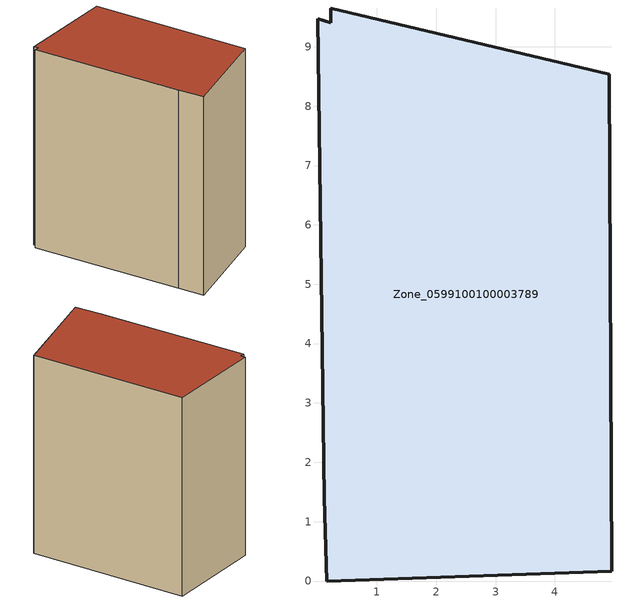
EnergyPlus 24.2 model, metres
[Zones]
Zone_0599100100003789
 floor ground (C_G): 0,9.47 0.22,9.41 0.22,9.65 4.91,8.54 4.96,0.17 0.15,0 0.11,1.4 z0
 wall outside (C_F): 0.11,1.4 0.15,0 4.96,0.17 4.91,8.54 0.22,9.65 0.22,9.41 0,9.47 0.11,1.4 z0:12
 roof outside (C_R): 0.22,9.41 0,9.47 0.11,1.4 0.15,0 4.96,0.17 4.91,8.54 0.22,9.65 z12
[BUILDING]
Pand.0599100100003789: North Axis=0; Terrain=City; Loads Convergence Tolerance Value=0.04; Temperature Convergence Tolerance Value=0.4; Solar Distribution=FullExterior; Maximum Number of Warmup Days=25; Minimum Number of Warmup Days=1
[Site:Location]
Rotterdam.The.Hague.AP_ZH_NLD Design_Conditions: Latitude=51.96; Longitude=4.45; Time Zone=1; Elevation=-4.5
[SITE:GROUNDTEMPERATURE:BUILDINGSURFACE]
18, 18, 18, 18, 18, 18, 18, 18, 18, 18, 18, 18
[MATERIAL] Thermal Absorptance=0.9; Solar Absorptance=0.7; Visible Absorptance=0.7
Name | Roughness | Thickness | Conductivity | Density | Specific Heat
G.TI.2015-2018 | MediumSmooth | 0.15 | 0.0428571 | 540 | 1210
F.TI.2015-2018 | Rough | 0.3 | 0.0666667 | 1920 | 840
R.TI.2015-2018 | MediumRough | 0.2 | 0.0333333 | 1500 | 1000
[CONSTRUCTION]
C_G: G.TI.2015-2018
C_F: F.TI.2015-2018
C_R: R.TI.2015-2018
[ZONE]
Zone_0599100100003789: Type=1; Multiplier=1; Ceiling Height=Autocalculate; Volume=Autocalculate; Floor Area=autocalculate; Part of Total Floor Area=Yes
[ZONEINFILTRATION:DESIGNFLOWRATE]
Infil_Zone_0599100100003789: Zone or ZoneList or Space or SpaceList=Zone_0599100100003789; Schedule=AlwaysOn; Design Flow Rate Calculation Method=Flow/Area; Flow Rate per Floor Area=0.0015; Constant Term Coefficient=1; Temperature Term Coefficient=0; Velocity Term Coefficient=0; Velocity Squared Term Coefficient=0
[HVACTEMPLATE:ZONE:IDEALLOADSAIRSYSTEM]
Zone_0599100100003789: Maximum Heating Supply Air Temperature=50; Minimum Cooling Supply Air Temperature=13; Maximum Heating Supply Air Humidity Ratio=0.0156; Minimum Cooling Supply Air Humidity Ratio=0.0077; Heating Limit=NoLimit; Cooling Limit=NoLimit; Dehumidification Control Type=ConstantSensibleHeatRatio; Cooling Sensible Heat Ratio=0.7; Dehumidification Setpoint=60; Humidification Control Type=None; Humidification Setpoint=30; Outdoor Air Method=None; Outdoor Air Flow Rate per Person=0.00944; Outdoor Air Flow Rate per Zone Floor Area=0; Outdoor Air Flow Rate per Zone=0; Demand Controlled Ventilation Type=None; Outdoor Air Economizer Type=NoEconomizer; Heat Recovery Type=None; Sensible Heat Recovery Effectiveness=0.7; Latent Heat Recovery Effectiveness=0.65
[ZONECONTROL:THERMOSTAT]
ThermostatControl_Zone_0599100100003789: Zone or ZoneList=Zone_0599100100003789; Control Type Schedule=DualSetpointControlType; Control 1=Thermostat_Zone_0599100100003789; Temperature Difference Between Cutout And Setpoint=0
[THERMOSTATSETPOINT:DUALSETPOINT]
Thermostat_Zone_0599100100003789: Heating Setpoint Temperature Schedule=HeatingSetpoint_Zone_0599100100003789; Cooling Setpoint Temperature Schedule=CoolingSetpoint_Zone_0599100100003789
[SCHEDULE:COMPACT]
HeatingSetpoint_Zone_0599100100003789: Through: 12/31, For: AllDays, Until: 24:00, 21
CoolingSetpoint_Zone_0599100100003789: Through: 12/31, For: AllDays, Until: 24:00, 24
DualSetpointControlType: Through: 12/31, For: AllDays, Until: 24:00, 4
AlwaysOn: Through: 12/31, For: AllDays, Until: 24:00, 1
